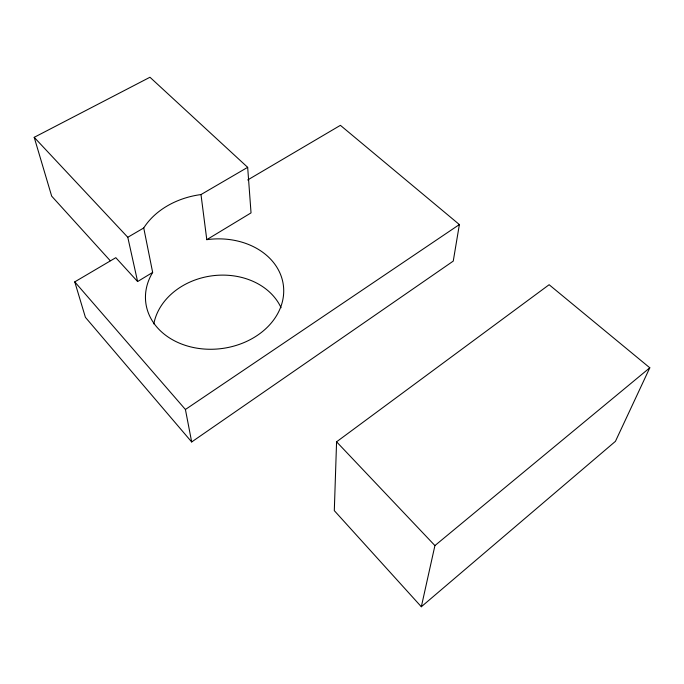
<?xml version="1.0" encoding="UTF-8"?>
<svg xmlns="http://www.w3.org/2000/svg" width="684" height="684" viewBox="0 0 684 684"><rect width="100%" height="100%" fill="white"/><g stroke="black" fill="none" stroke-linecap="round" stroke-linejoin="round"><path stroke-width="1.03" d="M336.579 441.813L334.305 510.64L421.327 606.751L615.438 441.334L649.8 367.795L549.124 284.724L336.579 441.813L434.921 545.576L421.327 606.751M247.693 179.969L340.401 125.334L459.374 224.566L453.253 261.1L191.674 441.958L85.406 317.325L74.761 281.868L115.81 257.68L137.604 281.543L152.66 272.429L143.743 227.969A73.205 56.174 -6.6 0 1 200.993 194.564L247.668 167.332L149.958 77.249L34.2 137.33L51.676 196.146L110.261 260.732M434.921 545.576L649.8 367.795M191.674 441.958L185.415 409.494L459.374 224.566M152.66 272.429A69.34 54.959 -7.2 0 0 196.18 348.045A69.34 54.959 -7.2 0 0 283.509 295.189A69.34 54.959 -7.2 0 0 206.79 239.665L251.037 212.886L247.668 167.332M137.604 281.543L127.788 237.28L143.743 227.969M34.2 137.33L127.788 237.28M74.761 281.868L185.415 409.494M200.993 194.564L206.79 239.665M153.815 323.917A66.245 53.839 -7.7 0 1 212.493 275.763A66.245 53.839 -7.7 0 1 281.056 307.732"/></g></svg>
